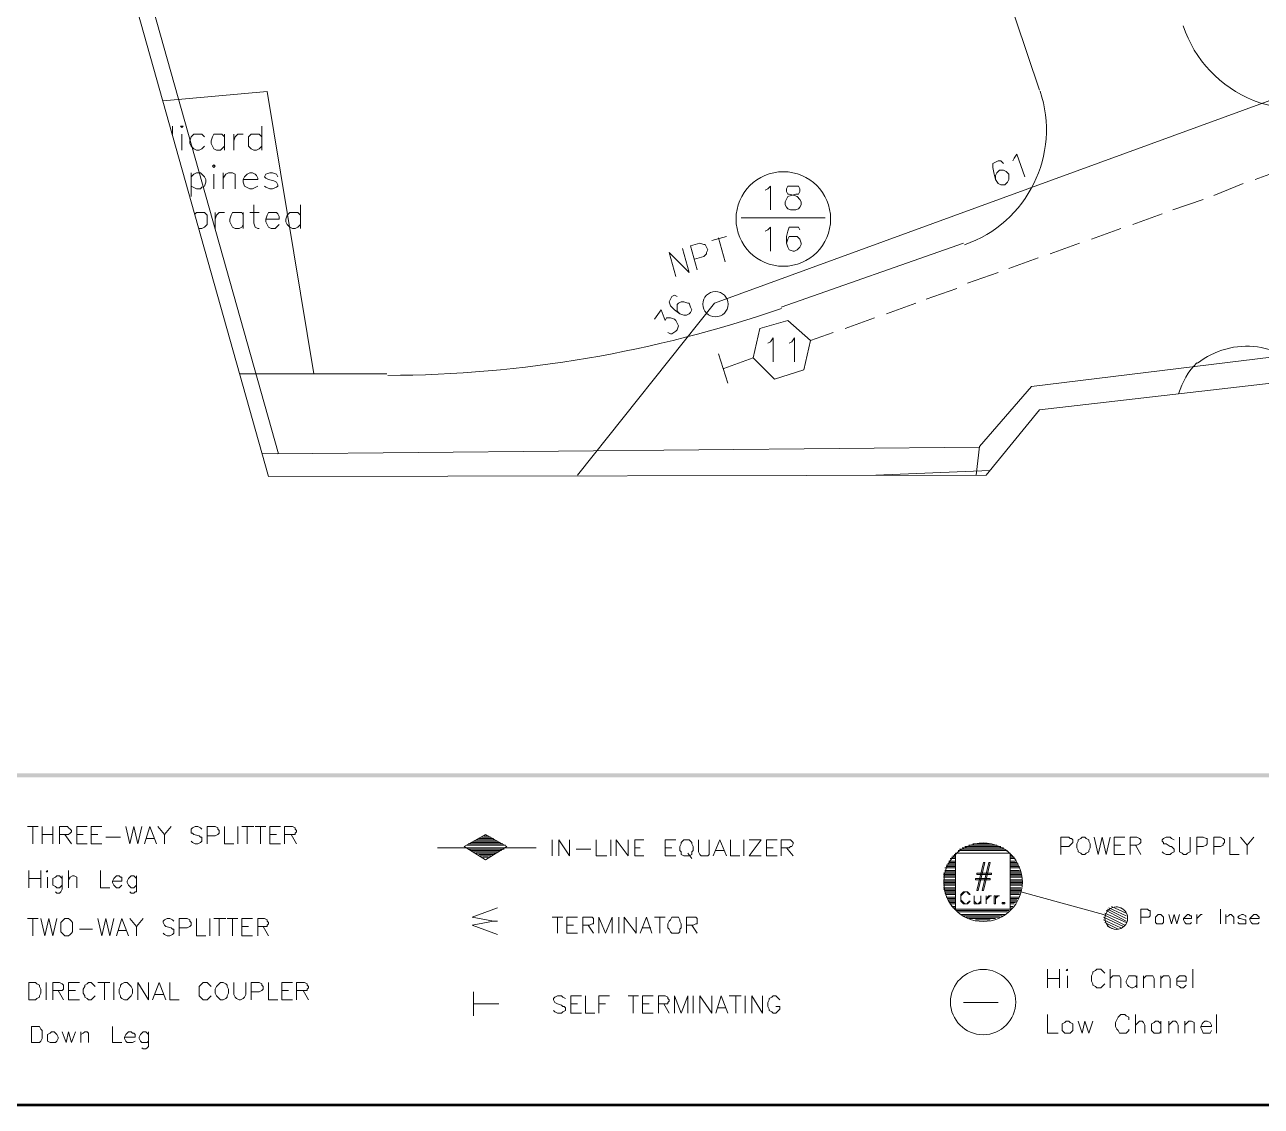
# Model space of a CAD drawing. Header units: millimetres. Extents: x 3.6 to 37.8, y 0.6 to 28.7.
# Drawn here: x 11.712 to 15.583, y 0.595 to 3.981 of the extents above; entities that cross this region are included whole.
import ezdxf

# ---------------------------------------------------------------- set-up
doc = ezdxf.new("R2010")
doc.units = ezdxf.units.MM
for name, color, linetype in [('PDF_Batangas$Geomap$BOUNDARY-NODE', 3, 'Continuous'), ('PDF_Batangas$Geomap$Passives-TapOffs', 7, 'Continuous'), ('PDF_Batangas$Geomap$POLE', 7, 'Continuous'), ('PDF_Batangas$Geomap$STRAND', 7, 'Continuous'), ('PDF_Batangas$Geomap$Symbols-SelfTerminating', 7, 'Continuous'), ('PDF_FRAME-TB', 7, 'Continuous')]:
    doc.layers.add(name, color=color, linetype=linetype)
for name, color, linetype, true_color in [('PDF_Batangas$Geomap$Cable-565', 23, 'Continuous', 0xdd8a6e), ('PDF_Batangas$Geomap$LOTS', 254, 'Continuous', 0xdcdcdc), ('PDF_Batangas$Geomap$ROAD', 8, 'Continuous', 0x808080), ('PDF_Batangas$Geomap$SDU', 157, 'Continuous', 0x396472), ('PDF_Batangas$Geomap$Symbols-EndOfLine', 15, 'Continuous', 0x954a4a)]:
    doc.layers.add(name, color=color, linetype=linetype, true_color=true_color)

msp = doc.modelspace()

# ---------------------------------------------------------------- linework, layer by layer
at = {"layer": 'PDF_Batangas$Geomap$BOUNDARY-NODE', "lineweight": 0}
for points in [[(12.5061, 2.6379), (8.4718, 16.9508), (11.8639, 19.3944), (11.8311, 19.4454)], [(14.6911, 2.5712), (14.7015, 2.6608), (14.8641, 2.8485), (20.7207, 3.5657), (22.8306, 6.0884), (29.5398, 7.625)], [(14.7015, 2.6587), (12.504, 2.6379), (12.4559, 2.6382)]]:
    msp.add_lwpolyline(points, dxfattribs=at)
at = {"layer": 'PDF_Batangas$Geomap$Cable-565', "lineweight": 13}
for points in [[(15.5647, 3.4969), (15.6564, 3.5302)], [(15.4354, 3.4468), (15.5271, 3.4844)], [(15.3061, 3.401), (15.402, 3.4343)], [(15.181, 3.3551), (15.2728, 3.3885)], [(15.0518, 3.3092), (15.1435, 3.3426)], [(14.9225, 3.2634), (15.0142, 3.2967)], [(14.7932, 3.2175), (14.885, 3.2509)], [(14.664, 3.1716), (14.7599, 3.205)], [(14.5347, 3.1216), (14.6306, 3.1549)], [(14.4096, 3.0757), (14.5014, 3.1091)], [(14.2803, 3.0299), (14.3721, 3.0632)], [(14.1719, 2.9923), (14.2428, 3.0173)]]:
    msp.add_lwpolyline(points, dxfattribs=at)
at = {"layer": 'PDF_Batangas$Geomap$LOTS', "lineweight": 0}
msp.add_lwpolyline([(12.6166, 2.8881), (12.4706, 3.7721), (12.145, 3.7423)], dxfattribs=at)
at = {"layer": 'PDF_Batangas$Geomap$Passives-TapOffs', "lineweight": 9}
msp.add_lwpolyline([(14.0593, 2.8714), (13.9926, 2.9381), (14.0135, 3.0299), (14.101, 3.0549), (14.1719, 2.9923), (14.1511, 2.9006)], close=True, dxfattribs=at)
for points in [[(14.0385, 2.984), (14.0468, 2.9882), (14.0552, 3.0007), (14.0552, 2.9256)], [(14.1052, 2.984), (14.1136, 2.9882), (14.1219, 3.0007), (14.1219, 2.9256)]]:
    msp.add_lwpolyline(points, dxfattribs=at)
at = {"layer": 'PDF_Batangas$Geomap$POLE', "lineweight": 0}
for points in [[(13.8175, 3.2133), (13.7966, 3.2884), (13.8258, 3.2967), (13.8383, 3.2926), (13.8425, 3.2926), (13.8509, 3.2759), (13.8467, 3.2675), (13.8467, 3.2634), (13.8383, 3.255), (13.8092, 3.2467)], [(13.9092, 3.3176), (13.8634, 3.3051)], [(13.9051, 3.2383), (13.8842, 3.3134)], [(13.7508, 3.1925), (13.7299, 3.2675), (13.7925, 3.205), (13.7716, 3.28)]]:
    msp.add_lwpolyline(points, dxfattribs=at)
msp.add_circle((13.8743, 3.106), 0.0396, dxfattribs=at)
at = {"layer": 'PDF_Batangas$Geomap$ROAD', "lineweight": 0}
for points in [[(14.8891, 3.7763), (14.4722, 5.0147)], [(14.0802, 3.0966), (14.6515, 3.2967)], [(12.8459, 2.8881), (12.3856, 2.8881)], [(14.734, 2.5855), (14.3763, 2.5712)]]:
    msp.add_lwpolyline(points, dxfattribs=at)
for centre, radius, start, end in [((15.7007, 4.0984), 0.3815, 198.512, 297.8943), ((14.529, 3.6522), 0.3815, 289.1437, 18.512), ((12.836, 6.6796), 3.7966, 270.1923, 289.1437), ((15.5381, 2.7265), 0.2481, 36.2478, 128.4357), ((15.5465, 2.7598), 0.2314, 135.2856, 163.4947)]:
    msp.add_arc(centre, radius, start, end, dxfattribs=at)
at = {"layer": 'PDF_Batangas$Geomap$SDU', "lineweight": 0}
for points in [[(12.1746, 3.6371), (12.1746, 3.6637)], [(12.454, 3.5886), (12.454, 3.6637)], [(12.2038, 3.5886), (12.2038, 3.6386)], [(12.2747, 3.6011), (12.2663, 3.5928), (12.258, 3.5886), (12.2496, 3.5886), (12.2413, 3.5928), (12.233, 3.6011), (12.2288, 3.6095), (12.2288, 3.6178), (12.233, 3.6303), (12.2413, 3.6386), (12.2663, 3.6386), (12.2747, 3.6303)], [(12.3372, 3.6011), (12.3247, 3.5886), (12.3122, 3.5886), (12.3039, 3.5928), (12.2955, 3.6095), (12.2955, 3.6178), (12.2997, 3.6303), (12.3039, 3.6386), (12.3289, 3.6386), (12.3372, 3.6303)], [(12.3372, 3.5886), (12.3372, 3.6386)], [(12.3664, 3.5886), (12.3664, 3.6386)], [(12.3664, 3.6178), (12.3706, 3.6303), (12.3789, 3.6386), (12.3956, 3.6386)], [(12.454, 3.6011), (12.4456, 3.5928), (12.4373, 3.5886), (12.4289, 3.5886), (12.4206, 3.5928), (12.4123, 3.6011), (12.4123, 3.6303), (12.4206, 3.6386), (12.4456, 3.6386), (12.454, 3.6303)], [(12.233, 3.4427), (12.233, 3.5177)], [(12.233, 3.5052), (12.2413, 3.5136), (12.2496, 3.5177), (12.2622, 3.5177), (12.2747, 3.5052), (12.2788, 3.4969), (12.2788, 3.4885), (12.2747, 3.476), (12.2663, 3.4719), (12.2622, 3.4677), (12.2496, 3.4677), (12.233, 3.476)], [(12.3039, 3.4677), (12.3039, 3.5136)], [(12.333, 3.4677), (12.333, 3.5177)], [(12.333, 3.501), (12.3414, 3.5136), (12.3497, 3.5177), (12.3622, 3.5177), (12.3706, 3.5136), (12.3706, 3.4677)], [(12.4415, 3.476), (12.4248, 3.4677), (12.4164, 3.4677), (12.3998, 3.476), (12.3956, 3.4885), (12.3956, 3.4969), (12.3998, 3.5052), (12.4081, 3.5136), (12.4164, 3.5177), (12.4248, 3.5177), (12.4331, 3.5136), (12.4373, 3.5094), (12.4415, 3.501), (12.4415, 3.4969), (12.3956, 3.4969)], [(12.4623, 3.476), (12.4665, 3.4719), (12.479, 3.4677), (12.4873, 3.4677), (12.4998, 3.4719), (12.504, 3.476), (12.504, 3.4802), (12.4998, 3.4885), (12.4915, 3.4927), (12.4748, 3.4969), (12.4665, 3.501), (12.4623, 3.5052), (12.4665, 3.5136), (12.479, 3.5177), (12.4873, 3.5177), (12.4998, 3.5136), (12.504, 3.5052)], [(12.4456, 3.3426), (12.4415, 3.3426), (12.4331, 3.3468), (12.4289, 3.3593), (12.4289, 3.4176)], [(12.5749, 3.3426), (12.5749, 3.4176)], [(12.2448, 3.3878), (12.2496, 3.3926), (12.2747, 3.3926), (12.283, 3.3843), (12.283, 3.3551), (12.2747, 3.3468), (12.2663, 3.3426), (12.2575, 3.3426)], [(12.308, 3.3426), (12.308, 3.3926)], [(12.308, 3.3718), (12.3122, 3.3843), (12.3205, 3.3926), (12.3372, 3.3926)], [(12.3956, 3.3551), (12.3914, 3.3468), (12.3831, 3.3426), (12.3706, 3.3426), (12.3622, 3.3468), (12.3539, 3.3634), (12.3539, 3.3718), (12.3581, 3.3843), (12.3622, 3.3926), (12.3914, 3.3926), (12.3956, 3.3843)], [(12.3956, 3.3426), (12.3956, 3.3926)], [(12.4456, 3.3926), (12.4164, 3.3926)], [(12.5082, 3.3551), (12.4957, 3.3426), (12.4832, 3.3426), (12.4748, 3.3468), (12.4665, 3.3634), (12.4665, 3.3718), (12.4706, 3.3843), (12.4748, 3.3926), (12.4998, 3.3926), (12.504, 3.3885), (12.5082, 3.3801), (12.5082, 3.3718), (12.4665, 3.3718)], [(12.5749, 3.3551), (12.5665, 3.3468), (12.5582, 3.3426), (12.5499, 3.3426), (12.5415, 3.3468), (12.5332, 3.3551), (12.529, 3.3634), (12.529, 3.3718), (12.5332, 3.3843), (12.5415, 3.3926), (12.5665, 3.3926), (12.5749, 3.3843)]]:
    msp.add_lwpolyline(points, dxfattribs=at)
for points in [[(12.1996, 3.6637), (12.2079, 3.6637), (12.2038, 3.6595)], [(12.2997, 3.5386), (12.3039, 3.5427), (12.308, 3.5386), (12.3039, 3.5344)]]:
    msp.add_lwpolyline(points, close=True, dxfattribs=at)
at = {"layer": 'PDF_Batangas$Geomap$STRAND', "color": 254, "lineweight": 0, "true_color": 0xdcdcdc}
msp.add_lwpolyline([(16.8323, 10.3604), (17.316, 8.7258), (17.5954, 7.7793), (18.1458, 5.9195), (17.6496, 5.3358), (16.9115, 4.5894), (15.7565, 3.7971), (13.8717, 3.1091), (13.4422, 2.5712)], dxfattribs=at)
at = {"layer": 'PDF_Batangas$Geomap$STRAND', "lineweight": 0}
for points in [[(14.8057, 3.5553), (14.8099, 3.5636), (14.8183, 3.5761), (14.8433, 3.5052)], [(14.7515, 3.4969), (14.7474, 3.5136), (14.7432, 3.5344), (14.7432, 3.5469), (14.7599, 3.5553), (14.7682, 3.5553), (14.7766, 3.5469)], [(13.7633, 3.0757), (13.7466, 3.0882), (13.7341, 3.1007), (13.7299, 3.1133), (13.7383, 3.1299), (13.7466, 3.1341), (13.755, 3.1299)], [(13.6841, 3.059), (13.7049, 3.0882), (13.7174, 3.0549), (13.7216, 3.0632), (13.7341, 3.0632), (13.7466, 3.059), (13.7508, 3.0549), (13.7591, 3.0382), (13.755, 3.0257), (13.7508, 3.0215), (13.7383, 3.0132), (13.7341, 3.0132), (13.7258, 3.0173)]]:
    msp.add_lwpolyline(points, dxfattribs=at)
for points in [[(14.7515, 3.5094), (14.7557, 3.5177), (14.764, 3.5261), (14.7766, 3.5261), (14.7849, 3.5219), (14.7932, 3.5136), (14.7932, 3.4969), (14.7891, 3.4885), (14.7807, 3.4802), (14.7682, 3.4802), (14.7599, 3.4844), (14.7515, 3.4969)], [(13.755, 3.0841), (13.755, 3.1049), (13.7591, 3.1091), (13.7675, 3.1133), (13.7758, 3.1133), (13.7883, 3.1091), (13.7925, 3.1091), (13.7966, 3.0966), (13.8008, 3.0882), (13.7966, 3.0799), (13.7925, 3.0757), (13.7841, 3.0716), (13.7758, 3.0716), (13.7633, 3.0757)]]:
    msp.add_lwpolyline(points, close=True, dxfattribs=at)
at = {"layer": 'PDF_Batangas$Geomap$Symbols-EndOfLine', "lineweight": 0}
for points in [[(14.0302, 3.4635), (14.0385, 3.4677), (14.0468, 3.476), (14.0468, 3.401)], [(14.2178, 3.376), (13.9551, 3.376)], [(14.0302, 3.3343), (14.0385, 3.3384), (14.0468, 3.3468), (14.0468, 3.2717)], [(14.0969, 3.2967), (14.0969, 3.3176), (14.101, 3.3343), (14.1052, 3.3468), (14.1344, 3.3468), (14.1386, 3.3384)]]:
    msp.add_lwpolyline(points, dxfattribs=at)
for points in [[(14.101, 3.476), (14.1344, 3.476), (14.1386, 3.4677), (14.1386, 3.4593), (14.1344, 3.451), (14.1261, 3.451), (14.101, 3.4427), (14.0927, 3.426), (14.0927, 3.4176), (14.0969, 3.4093), (14.101, 3.4051), (14.1094, 3.401), (14.1261, 3.401), (14.1344, 3.4051), (14.1386, 3.4093), (14.1427, 3.4176), (14.1427, 3.426), (14.1386, 3.4343), (14.1302, 3.4427), (14.1219, 3.4468), (14.1052, 3.451), (14.101, 3.451), (14.0969, 3.4593), (14.0969, 3.4677)], [(14.101, 3.3092), (14.1052, 3.3176), (14.1302, 3.3176), (14.1386, 3.3092), (14.1427, 3.2967), (14.1427, 3.2926), (14.1386, 3.2842), (14.1302, 3.2759), (14.1219, 3.2717), (14.1177, 3.2717), (14.1052, 3.2759), (14.101, 3.2842), (14.0969, 3.2967)]]:
    msp.add_lwpolyline(points, close=True, dxfattribs=at)
msp.add_circle((14.087, 3.3728), 0.148, dxfattribs=at)
at = {"layer": 'PDF_Batangas$Geomap$Symbols-SelfTerminating', "lineweight": 9}
for points in [[(13.9134, 2.8589), (13.8842, 2.9506)], [(13.9009, 2.9048), (13.9926, 2.9381)]]:
    msp.add_lwpolyline(points, dxfattribs=at)
at = {"layer": 'PDF_FRAME-TB', "lineweight": 0, "const_width": 0.00834}
msp.add_lwpolyline([(37.7648, 0.5988), (37.7648, 28.6993), (3.5681, 28.6993), (3.5681, 0.5988)], close=True, dxfattribs=at)
at = {"layer": 'PDF_FRAME-TB', "color": 254, "lineweight": 0, "true_color": 0xdcdcdc}
msp.add_lwpolyline([(32.0772, 12.0492), (27.6864, 10.7357), (25.7766, 14.3509), (23.6583, 11.1694), (22.9494, 11.6572), (26.8065, 17.2573), (30.8888, 23.166), (28.4202, 27.8737), (16.5279, 23.8748), (11.8327, 19.4465), (8.4176, 16.9779), (12.4748, 2.567), (14.7224, 2.5712), (14.8891, 2.7755), (20.7603, 3.451), (22.9161, 5.9821), (29.5419, 7.5333), (33.4199, 8.7675)], close=True, dxfattribs=at)
at = {"layer": 'PDF_FRAME-TB', "color": 8, "lineweight": 0, "true_color": 0x808080}
for points in [[(11.7201, 1.4703), (11.7534, 1.4703)], [(11.7368, 1.4703), (11.7368, 1.4161)], [(11.7659, 1.4703), (11.7659, 1.4161)], [(11.7659, 1.4453), (11.7993, 1.4453)], [(11.7993, 1.4703), (11.7993, 1.4161)], [(11.8201, 1.4161), (11.8201, 1.4703), (11.8452, 1.4703), (11.8493, 1.4662), (11.8535, 1.462), (11.8577, 1.4578), (11.8577, 1.4537), (11.8535, 1.4495), (11.8493, 1.4453), (11.8452, 1.4453), (11.8201, 1.4453)], [(11.8368, 1.4453), (11.8577, 1.4161)], [(11.9077, 1.4161), (11.8744, 1.4161), (11.8744, 1.4703), (11.9077, 1.4703)], [(11.8744, 1.4453), (11.8952, 1.4453)], [(11.9536, 1.4161), (11.9202, 1.4161), (11.9202, 1.4703), (11.9536, 1.4703)], [(11.9202, 1.4453), (11.9411, 1.4453)], [(11.9661, 1.437), (12.012, 1.437)], [(12.0286, 1.4703), (12.0412, 1.4161), (12.0537, 1.4703), (12.0662, 1.4161), (12.0787, 1.4703)], [(12.087, 1.4161), (12.1037, 1.4703), (12.1245, 1.4161)], [(12.0912, 1.4328), (12.1162, 1.4328)], [(12.1287, 1.4703), (12.1496, 1.4453), (12.1496, 1.4161)], [(12.1704, 1.4703), (12.1496, 1.4453)], [(12.2663, 1.462), (12.2622, 1.4662), (12.2538, 1.4703), (12.2455, 1.4703), (12.2371, 1.4662), (12.233, 1.462), (12.233, 1.4578), (12.233, 1.4495), (12.2371, 1.4495), (12.2413, 1.4453), (12.258, 1.4411), (12.2622, 1.437), (12.2663, 1.437), (12.2663, 1.4328), (12.2663, 1.4245), (12.2622, 1.4203), (12.2538, 1.4161), (12.2455, 1.4161), (12.2371, 1.4203), (12.233, 1.4245)], [(12.283, 1.4161), (12.283, 1.4703), (12.308, 1.4703), (12.3164, 1.4662), (12.3164, 1.462), (12.3205, 1.4578), (12.3205, 1.4495), (12.3164, 1.4453), (12.308, 1.4411), (12.283, 1.4411)], [(12.3372, 1.4703), (12.3372, 1.4161), (12.3664, 1.4161)], [(12.3789, 1.4703), (12.3789, 1.4161)], [(12.3914, 1.4703), (12.4289, 1.4703)], [(12.4081, 1.4703), (12.4081, 1.4161)], [(12.4331, 1.4703), (12.4665, 1.4703)], [(12.4498, 1.4703), (12.4498, 1.4161)], [(12.5123, 1.4161), (12.479, 1.4161), (12.479, 1.4703), (12.5123, 1.4703)], [(12.479, 1.4453), (12.4998, 1.4453)], [(12.5249, 1.4161), (12.5249, 1.4703), (12.5499, 1.4703), (12.5582, 1.4662), (12.5582, 1.462), (12.5624, 1.4578), (12.5624, 1.4537), (12.5582, 1.4495), (12.5582, 1.4453), (12.5499, 1.4453), (12.5249, 1.4453)], [(12.5457, 1.4453), (12.5624, 1.4161)], [(13.1336, 1.4328), (13.1795, 1.4328)], [(13.142, 1.437), (13.1712, 1.437)], [(13.1503, 1.4411), (13.1628, 1.4411)], [(14.9559, 1.3828), (14.9559, 1.437), (14.9809, 1.437), (14.9851, 1.4328), (14.9892, 1.4328), (14.9934, 1.4286), (14.9934, 1.4203), (14.9892, 1.4161), (14.9851, 1.412), (14.9809, 1.4078), (14.9559, 1.4078)], [(15.0601, 1.437), (15.0726, 1.3828), (15.0851, 1.437), (15.0976, 1.3828), (15.1101, 1.437)], [(15.156, 1.3828), (15.1227, 1.3828), (15.1227, 1.437), (15.156, 1.437)], [(15.1727, 1.3828), (15.1727, 1.437), (15.1935, 1.437), (15.2019, 1.4328), (15.2061, 1.4286), (15.2061, 1.4203), (15.2019, 1.4161), (15.1935, 1.412), (15.1727, 1.412)], [(15.3103, 1.4286), (15.302, 1.4328), (15.2978, 1.437), (15.2853, 1.437), (15.2769, 1.4328), (15.2728, 1.4286), (15.2728, 1.4245), (15.2769, 1.4203), (15.2769, 1.4161), (15.2853, 1.4161), (15.2978, 1.4078), (15.302, 1.4078), (15.3061, 1.4036), (15.3103, 1.3995), (15.3103, 1.3911), (15.302, 1.3869), (15.2978, 1.3828), (15.2853, 1.3828), (15.2769, 1.3869), (15.2728, 1.3911)], [(15.327, 1.437), (15.327, 1.3995), (15.327, 1.3911), (15.3353, 1.3869), (15.3395, 1.3828), (15.3478, 1.3828), (15.352, 1.3869), (15.3603, 1.3911), (15.3603, 1.3995), (15.3603, 1.437)], [(15.3812, 1.3828), (15.3812, 1.437), (15.402, 1.437), (15.4104, 1.4328), (15.4145, 1.4328), (15.4145, 1.4286), (15.4145, 1.4203), (15.4145, 1.4161), (15.4104, 1.412), (15.402, 1.4078), (15.3812, 1.4078)], [(15.4354, 1.3828), (15.4354, 1.437), (15.4562, 1.437), (15.4646, 1.4328), (15.4688, 1.4286), (15.4688, 1.4203), (15.4646, 1.4161), (15.4646, 1.412), (15.4562, 1.4078), (15.4354, 1.4078)], [(15.4854, 1.437), (15.4854, 1.3828), (15.5146, 1.3828)], [(15.5188, 1.437), (15.5396, 1.412), (15.5396, 1.3828)], [(15.5605, 1.437), (15.5396, 1.412)], [(13.0044, 1.4036), (13.3129, 1.4036)], [(13.0919, 1.4036), (13.2212, 1.4036)], [(13.0961, 1.412), (13.217, 1.412)], [(13.1003, 1.4161), (13.2087, 1.4161)], [(13.1003, 1.3995), (13.2129, 1.3995)], [(13.1086, 1.4203), (13.2004, 1.4203)], [(13.1086, 1.3953), (13.2045, 1.3953)], [(13.117, 1.4245), (13.192, 1.4245)], [(13.1253, 1.4286), (13.1837, 1.4286)], [(13.363, 1.4286), (13.363, 1.3786)], [(13.3838, 1.3786), (13.3838, 1.4286), (13.4172, 1.3786), (13.4172, 1.4286)], [(13.438, 1.3995), (13.4839, 1.3995)], [(13.5006, 1.4286), (13.5006, 1.3786), (13.5339, 1.3786)], [(13.5465, 1.4286), (13.5465, 1.3786)], [(13.5631, 1.3786), (13.5631, 1.4286), (13.6007, 1.3786), (13.6007, 1.4286)], [(13.6507, 1.3786), (13.6215, 1.3786), (13.6215, 1.4286), (13.6507, 1.4286)], [(13.6215, 1.4036), (13.6382, 1.4036)], [(13.7508, 1.3786), (13.7174, 1.3786), (13.7174, 1.4286), (13.7508, 1.4286)], [(13.7174, 1.4036), (13.7383, 1.4036)], [(13.8217, 1.4286), (13.8217, 1.3911), (13.8258, 1.3828), (13.83, 1.3786), (13.8383, 1.3786), (13.8425, 1.3786), (13.8509, 1.3786), (13.855, 1.3828), (13.855, 1.3911), (13.855, 1.4286)], [(13.8675, 1.3786), (13.8884, 1.4286), (13.9092, 1.3786)], [(13.8759, 1.3953), (13.9009, 1.3953)], [(13.9217, 1.4286), (13.9217, 1.3786), (13.9509, 1.3786)], [(13.9634, 1.4286), (13.9634, 1.3786)], [(14.0177, 1.3786), (13.9801, 1.3786), (14.0177, 1.4286), (13.9801, 1.4286)], [(14.0677, 1.3786), (14.0343, 1.3786), (14.0343, 1.4286), (14.0677, 1.4286)], [(14.0343, 1.4036), (14.0552, 1.4036)], [(14.0802, 1.3786), (14.0802, 1.4286), (14.1052, 1.4286), (14.1094, 1.4286), (14.1136, 1.4245), (14.1177, 1.4203), (14.1177, 1.4161), (14.1136, 1.4078), (14.1094, 1.4078), (14.1052, 1.4036), (14.0802, 1.4036)], [(14.0969, 1.4036), (14.1177, 1.3786)], [(14.6348, 1.3953), (14.7891, 1.3953)], [(14.639, 1.3995), (14.7807, 1.3995)], [(14.6473, 1.4036), (14.7766, 1.4036)], [(14.6556, 1.4078), (14.7682, 1.4078)], [(14.6681, 1.412), (14.7557, 1.412)], [(14.6807, 1.4161), (14.739, 1.4161)], [(15.1227, 1.412), (15.1435, 1.412)], [(15.1894, 1.412), (15.2061, 1.3828)], [(13.117, 1.3911), (13.1962, 1.3911)], [(13.1253, 1.3869), (13.1879, 1.3869)], [(13.1336, 1.3828), (13.1795, 1.3828)], [(13.1378, 1.3786), (13.1712, 1.3786)], [(13.1462, 1.3744), (13.1628, 1.3744)], [(13.7883, 1.3869), (13.8008, 1.3703)], [(14.6056, 1.3619), (14.6264, 1.3619)], [(14.6056, 1.3578), (14.6264, 1.3578)], [(14.6098, 1.3703), (14.6264, 1.3703)], [(14.6139, 1.3744), (14.6264, 1.3744)], [(14.6181, 1.3786), (14.6264, 1.3786)], [(14.6223, 1.3828), (14.6264, 1.3828)], [(14.6264, 1.3869), (14.7932, 1.3869)], [(14.7974, 1.3828), (14.8016, 1.3828)], [(14.7974, 1.3786), (14.8057, 1.3786)], [(14.7974, 1.3744), (14.8099, 1.3744)], [(14.7974, 1.3703), (14.8099, 1.3703)], [(14.7974, 1.3619), (14.8141, 1.3619)], [(14.7974, 1.3578), (14.8183, 1.3578)], [(11.7242, 1.3327), (11.7242, 1.2785)], [(11.7618, 1.3327), (11.7618, 1.2785)], [(11.8493, 1.3327), (11.8493, 1.2785)], [(11.9494, 1.3327), (11.9494, 1.2785), (11.9786, 1.2785)], [(14.5889, 1.3244), (14.6264, 1.3244)], [(14.5889, 1.3202), (14.6264, 1.3202)], [(14.5931, 1.3411), (14.6264, 1.3411)], [(14.5931, 1.3327), (14.6264, 1.3327)], [(14.5931, 1.3286), (14.6264, 1.3286)], [(14.5973, 1.3494), (14.6264, 1.3494)], [(14.5973, 1.3452), (14.6264, 1.3452)], [(14.6014, 1.3536), (14.6264, 1.3536)], [(14.7974, 1.3536), (14.8224, 1.3536)], [(14.7974, 1.3494), (14.8224, 1.3494)], [(14.7974, 1.3452), (14.8266, 1.3452)], [(14.7974, 1.3411), (14.8266, 1.3411)], [(14.7974, 1.3327), (14.8266, 1.3327)], [(14.7974, 1.3286), (14.8308, 1.3286)], [(14.7974, 1.3244), (14.8308, 1.3244)], [(14.7974, 1.3202), (14.8308, 1.3202)], [(11.7242, 1.3077), (11.7618, 1.3077)], [(11.7826, 1.3119), (11.7826, 1.2785)], [(11.8285, 1.3077), (11.8243, 1.3119), (11.8201, 1.3161), (11.8118, 1.3161), (11.8076, 1.3119), (11.7993, 1.3077), (11.7993, 1.2994), (11.7993, 1.2952), (11.7993, 1.2869), (11.8076, 1.2827), (11.8118, 1.2785), (11.8201, 1.2785), (11.8243, 1.2827), (11.8285, 1.2869)], [(11.8285, 1.3161), (11.8285, 1.2744), (11.8243, 1.266), (11.8201, 1.2618), (11.8118, 1.2618), (11.8076, 1.266)], [(11.8493, 1.3035), (11.8535, 1.3119), (11.8618, 1.3161), (11.866, 1.3161), (11.8744, 1.3119), (11.8744, 1.3035), (11.8744, 1.2785)], [(11.9869, 1.2994), (12.0161, 1.2994), (12.0161, 1.3035), (12.0161, 1.3119), (12.012, 1.3119), (12.0078, 1.3161), (11.9995, 1.3161), (11.9953, 1.3119), (11.9911, 1.3077), (11.9869, 1.2994), (11.9869, 1.2952), (11.9911, 1.2869), (11.9953, 1.2827), (11.9995, 1.2785), (12.0078, 1.2785), (12.012, 1.2827), (12.0161, 1.2869)], [(12.062, 1.3077), (12.0578, 1.3119), (12.0537, 1.3161), (12.0453, 1.3161), (12.0412, 1.3119), (12.037, 1.3077), (12.0328, 1.2994), (12.0328, 1.2952), (12.037, 1.2869), (12.0412, 1.2827), (12.0453, 1.2785), (12.0537, 1.2785), (12.0578, 1.2827), (12.062, 1.2869)], [(12.062, 1.3161), (12.062, 1.2744), (12.062, 1.266), (12.0578, 1.266), (12.0537, 1.2618), (12.0453, 1.2618), (12.0412, 1.266)], [(14.5889, 1.3161), (14.6264, 1.3161)], [(14.5889, 1.3119), (14.6264, 1.3119)], [(14.5889, 1.3035), (14.6264, 1.3035)], [(14.5889, 1.2994), (14.6264, 1.2994)], [(14.5889, 1.2952), (14.6264, 1.2952)], [(14.5889, 1.291), (14.6264, 1.291)], [(14.5889, 1.2869), (14.6264, 1.2869)], [(14.5889, 1.2785), (14.6264, 1.2785)], [(14.7974, 1.3161), (14.8349, 1.3161)], [(14.7974, 1.3119), (14.8349, 1.3119)], [(14.7974, 1.3035), (14.8349, 1.3035)], [(14.7974, 1.2994), (14.8349, 1.2994)], [(14.7974, 1.2952), (14.8349, 1.2952)], [(14.7974, 1.291), (14.8349, 1.291)], [(14.7974, 1.2869), (14.8349, 1.2869)], [(14.7974, 1.2785), (14.8308, 1.2785)], [(14.5889, 1.2744), (14.6264, 1.2744)], [(14.5931, 1.2702), (14.6264, 1.2702)], [(14.5931, 1.266), (14.6264, 1.266)], [(14.5931, 1.2618), (14.6264, 1.2618)], [(14.5973, 1.2577), (14.6264, 1.2577)], [(14.5973, 1.2493), (14.6264, 1.2493)], [(14.6014, 1.2452), (14.6264, 1.2452)], [(14.6014, 1.241), (14.6264, 1.241)], [(14.7974, 1.2744), (14.8308, 1.2744)], [(14.7974, 1.2702), (14.8308, 1.2702)], [(14.7974, 1.266), (14.8308, 1.266), (15.0893, 1.1951), (15.156, 1.1618)], [(14.7974, 1.2618), (14.8266, 1.2618)], [(14.7974, 1.2577), (14.8266, 1.2577)], [(14.7974, 1.2493), (14.8266, 1.2493)], [(14.7974, 1.2452), (14.8224, 1.2452)], [(14.7974, 1.241), (14.8183, 1.241)], [(13.1795, 1.1743), (13.1128, 1.1868), (13.192, 1.216)], [(14.6056, 1.2368), (14.6264, 1.2368)], [(14.6098, 1.2327), (14.6264, 1.2327)], [(14.6098, 1.2285), (14.6264, 1.2285)], [(14.6139, 1.2201), (14.6264, 1.2201)], [(14.6181, 1.216), (14.6264, 1.216)], [(14.6223, 1.2118), (14.6264, 1.2118)], [(14.6306, 1.2076), (14.7932, 1.2076)], [(14.6348, 1.2035), (14.7891, 1.2035)], [(14.7974, 1.2368), (14.8183, 1.2368)], [(14.7974, 1.2327), (14.8141, 1.2327)], [(14.7974, 1.2285), (14.8099, 1.2285)], [(14.7974, 1.2201), (14.8057, 1.2201)], [(14.7974, 1.216), (14.8016, 1.216)], [(14.7974, 1.2118), (14.7974, 1.2118)], [(15.1602, 1.1743), (15.0976, 1.2076)], [(15.1602, 1.1826), (15.1018, 1.2118)], [(15.1602, 1.191), (15.106, 1.216)], [(15.1602, 1.1993), (15.1143, 1.2201)], [(15.1518, 1.2118), (15.131, 1.2201)], [(15.2061, 1.1659), (15.2061, 1.2118), (15.2269, 1.2118), (15.2311, 1.2076), (15.2352, 1.2076), (15.2352, 1.2035), (15.2352, 1.1951), (15.2352, 1.191), (15.2311, 1.1868), (15.2269, 1.1868), (15.2061, 1.1868)], [(15.4562, 1.2118), (15.4562, 1.1659)], [(11.7201, 1.1826), (11.7534, 1.1826)], [(11.7368, 1.1826), (11.7368, 1.1284)], [(11.7618, 1.1826), (11.7743, 1.1284), (11.7868, 1.1826), (11.7993, 1.1284), (11.8118, 1.1826)], [(11.9411, 1.1826), (11.9536, 1.1284), (11.9661, 1.1826), (11.9786, 1.1284), (11.9911, 1.1826)], [(11.9995, 1.1284), (12.0161, 1.1826), (12.037, 1.1284)], [(12.0412, 1.1826), (12.062, 1.1576), (12.062, 1.1284)], [(12.0828, 1.1826), (12.062, 1.1576)], [(12.1788, 1.1743), (12.1746, 1.1785), (12.1662, 1.1826), (12.1579, 1.1826), (12.1496, 1.1785), (12.1454, 1.1743), (12.1454, 1.1701), (12.1496, 1.1618), (12.1537, 1.1576), (12.1704, 1.1534), (12.1746, 1.1493), (12.1788, 1.1493), (12.1788, 1.1451), (12.1788, 1.1368), (12.1746, 1.1326), (12.1662, 1.1284), (12.1579, 1.1284), (12.1496, 1.1326), (12.1454, 1.1368)], [(12.1954, 1.1284), (12.1954, 1.1826), (12.2205, 1.1826), (12.2288, 1.1785), (12.2288, 1.1743), (12.233, 1.1701), (12.233, 1.1618), (12.2288, 1.1576), (12.2205, 1.1534), (12.1954, 1.1534)], [(12.2496, 1.1826), (12.2496, 1.1284), (12.2788, 1.1284)], [(12.2913, 1.1826), (12.2913, 1.1284)], [(12.3039, 1.1826), (12.3414, 1.1826)], [(12.3205, 1.1826), (12.3205, 1.1284)], [(12.3455, 1.1826), (12.3789, 1.1826)], [(12.3622, 1.1826), (12.3622, 1.1284)], [(12.4248, 1.1284), (12.3914, 1.1284), (12.3914, 1.1826), (12.4248, 1.1826)], [(12.4415, 1.1284), (12.4415, 1.1826), (12.4623, 1.1826), (12.4706, 1.1785), (12.4706, 1.1743), (12.4748, 1.1701), (12.4748, 1.1659), (12.4706, 1.1618), (12.4706, 1.1576), (12.4623, 1.1576), (12.4415, 1.1576)], [(13.192, 1.1326), (13.1128, 1.1618), (13.1795, 1.1743), (13.192, 1.1743)], [(13.363, 1.1868), (13.3963, 1.1868)], [(13.3797, 1.1868), (13.3797, 1.1368)], [(13.4422, 1.1368), (13.4089, 1.1368), (13.4089, 1.1868), (13.4422, 1.1868)], [(13.4089, 1.1618), (13.4297, 1.1618)], [(13.4589, 1.1368), (13.4589, 1.1868), (13.4797, 1.1868), (13.4881, 1.1868), (13.4923, 1.1826), (13.4923, 1.1785), (13.4923, 1.1743), (13.4923, 1.1659), (13.4881, 1.1659), (13.4797, 1.1618), (13.4589, 1.1618)], [(13.4756, 1.1618), (13.4923, 1.1368)], [(13.5089, 1.1368), (13.5089, 1.1868), (13.5298, 1.1368), (13.5506, 1.1868), (13.5506, 1.1368)], [(13.5715, 1.1868), (13.5715, 1.1368)], [(13.5882, 1.1368), (13.5882, 1.1868), (13.6257, 1.1368), (13.6257, 1.1868)], [(13.6382, 1.1368), (13.659, 1.1868), (13.6757, 1.1368)], [(13.6841, 1.1868), (13.7174, 1.1868)], [(13.7007, 1.1868), (13.7007, 1.1368)], [(13.7841, 1.1368), (13.7841, 1.1868), (13.805, 1.1868), (13.8133, 1.1868), (13.8175, 1.1826), (13.8175, 1.1785), (13.8175, 1.1743), (13.8175, 1.1659), (13.8133, 1.1659), (13.805, 1.1618), (13.7841, 1.1618)], [(13.8008, 1.1618), (13.8175, 1.1368)], [(14.6431, 1.1951), (14.7807, 1.1951)], [(14.6473, 1.191), (14.7724, 1.191)], [(14.6598, 1.1868), (14.764, 1.1868)], [(14.6681, 1.1826), (14.7515, 1.1826)], [(14.689, 1.1785), (14.7349, 1.1785)], [(15.1518, 1.1576), (15.0893, 1.1868)], [(15.1435, 1.1534), (15.0893, 1.1785)], [(15.1602, 1.1701), (15.0935, 1.1993)], [(15.1352, 1.1493), (15.0935, 1.1701)], [(15.2936, 1.1951), (15.302, 1.1659), (15.3103, 1.1951), (15.3186, 1.1659), (15.327, 1.1951)], [(15.3395, 1.1826), (15.3645, 1.1826), (15.3645, 1.1868), (15.3645, 1.191), (15.3603, 1.191), (15.3562, 1.1951), (15.352, 1.1951), (15.3478, 1.191), (15.3437, 1.1868), (15.3395, 1.1826), (15.3395, 1.1785), (15.3437, 1.1701), (15.3478, 1.1659), (15.352, 1.1659), (15.3562, 1.1659), (15.3603, 1.1659), (15.3645, 1.1701)], [(15.3812, 1.1951), (15.3812, 1.1659)], [(15.3812, 1.1826), (15.3854, 1.1868), (15.3895, 1.191), (15.3937, 1.1951), (15.3979, 1.1951)], [(15.4729, 1.1951), (15.4729, 1.1659)], [(15.4729, 1.1868), (15.4813, 1.191), (15.4854, 1.1951), (15.4896, 1.1951), (15.4938, 1.191), (15.4979, 1.1868), (15.4979, 1.1659)], [(15.5355, 1.1868), (15.5355, 1.191), (15.5271, 1.1951), (15.523, 1.1951), (15.5146, 1.191), (15.5104, 1.1868), (15.5146, 1.1826), (15.5188, 1.1826), (15.5313, 1.1785), (15.5355, 1.1785), (15.5355, 1.1743), (15.5355, 1.1701), (15.5355, 1.1659), (15.5271, 1.1659), (15.523, 1.1659), (15.5146, 1.1659), (15.5104, 1.1701)], [(15.548, 1.1826), (15.5772, 1.1826), (15.5772, 1.1868), (15.573, 1.191), (15.5688, 1.1951), (15.5605, 1.1951), (15.5563, 1.191), (15.5521, 1.1868), (15.548, 1.1826), (15.548, 1.1785), (15.5521, 1.1701), (15.5563, 1.1659), (15.5605, 1.1659), (15.5688, 1.1659), (15.573, 1.1659), (15.5772, 1.1701)], [(11.8827, 1.1493), (11.9244, 1.1493)], [(12.0036, 1.1451), (12.0286, 1.1451)], [(12.3914, 1.1576), (12.4123, 1.1576)], [(12.4581, 1.1576), (12.4748, 1.1284)], [(13.6465, 1.1534), (13.6716, 1.1534)], [(15.1227, 1.1493), (15.1018, 1.1576)], [(14.9142, 1.0242), (14.9142, 0.9658)], [(14.9517, 1.0242), (14.9517, 0.9658)], [(15.0935, 1.0117), (15.0893, 1.0158), (15.0851, 1.02), (15.081, 1.0242), (15.0684, 1.0242), (15.0643, 1.02), (15.0559, 1.0158), (15.0559, 1.0117), (15.0518, 1.0033), (15.0518, 0.9866), (15.0559, 0.9783), (15.0559, 0.9741), (15.0643, 0.97), (15.0684, 0.9658), (15.081, 0.9658), (15.0851, 0.97), (15.0893, 0.9741), (15.0935, 0.9783)], [(15.1101, 1.0242), (15.1101, 0.9658)], [(15.3687, 1.0242), (15.3687, 0.9658)], [(11.7785, 0.9825), (11.7785, 0.9283)], [(11.7993, 0.9283), (11.7993, 0.9825), (11.8201, 0.9825), (11.8285, 0.9783), (11.8327, 0.9741), (11.8327, 0.97), (11.8327, 0.9658), (11.8327, 0.9616), (11.8285, 0.9574), (11.8201, 0.9574), (11.7993, 0.9574)], [(11.8827, 0.9283), (11.8493, 0.9283), (11.8493, 0.9825), (11.8827, 0.9825)], [(11.9327, 0.97), (11.9286, 0.9741), (11.9244, 0.9783), (11.9202, 0.9825), (11.9119, 0.9825), (11.9077, 0.9783), (11.8994, 0.9741), (11.8994, 0.97), (11.8952, 0.9616), (11.8952, 0.9491), (11.8994, 0.9408), (11.8994, 0.9366), (11.9077, 0.9324), (11.9119, 0.9283), (11.9202, 0.9283), (11.9244, 0.9324), (11.9286, 0.9366), (11.9327, 0.9408)], [(11.9411, 0.9825), (11.9786, 0.9825)], [(11.9619, 0.9825), (11.9619, 0.9283)], [(11.9911, 0.9825), (11.9911, 0.9283)], [(12.0662, 0.9283), (12.0662, 0.9825), (12.0995, 0.9283), (12.0995, 0.9825)], [(12.112, 0.9283), (12.1329, 0.9825), (12.1537, 0.9283)], [(12.1662, 0.9825), (12.1662, 0.9283), (12.1954, 0.9283)], [(12.2955, 0.97), (12.2913, 0.9741), (12.2872, 0.9783), (12.283, 0.9825), (12.2705, 0.9825), (12.2663, 0.9783), (12.2622, 0.9741), (12.258, 0.97), (12.258, 0.9616), (12.258, 0.9491), (12.258, 0.9408), (12.2622, 0.9366), (12.2663, 0.9324), (12.2705, 0.9283), (12.283, 0.9283), (12.2872, 0.9324), (12.2913, 0.9366), (12.2955, 0.9408)], [(12.3664, 0.9825), (12.3664, 0.9449), (12.3706, 0.9366), (12.3747, 0.9324), (12.3831, 0.9283), (12.3872, 0.9283), (12.3956, 0.9324), (12.3998, 0.9366), (12.4039, 0.9449), (12.4039, 0.9825)], [(12.4206, 0.9283), (12.4206, 0.9825), (12.4456, 0.9825), (12.454, 0.9783), (12.454, 0.9741), (12.4581, 0.97), (12.4581, 0.9616), (12.454, 0.9574), (12.4456, 0.9533), (12.4206, 0.9533)], [(12.4748, 0.9825), (12.4748, 0.9283), (12.504, 0.9283)], [(12.5499, 0.9283), (12.5165, 0.9283), (12.5165, 0.9825), (12.5499, 0.9825)], [(12.5624, 0.9283), (12.5624, 0.9825), (12.5874, 0.9825), (12.5957, 0.9783), (12.5957, 0.9741), (12.5999, 0.97), (12.5999, 0.9658), (12.5957, 0.9616), (12.5957, 0.9574), (12.5874, 0.9574), (12.5624, 0.9574)], [(14.9142, 0.995), (14.9517, 0.995)], [(14.9767, 1.0033), (14.9767, 0.9658)], [(15.1101, 0.995), (15.1185, 1.0033), (15.1268, 1.0033), (15.1352, 1.0033), (15.1393, 1.0033), (15.1435, 0.995), (15.1435, 0.9658)], [(15.1935, 0.995), (15.1894, 1.0033), (15.181, 1.0033), (15.1769, 1.0033), (15.1685, 1.0033), (15.1644, 0.995), (15.1602, 0.9866), (15.1602, 0.9825), (15.1644, 0.9741), (15.1685, 0.97), (15.1769, 0.9658), (15.181, 0.9658), (15.1894, 0.97), (15.1935, 0.9741)], [(15.1935, 1.0033), (15.1935, 0.9658)], [(15.2144, 1.0033), (15.2144, 0.9658)], [(15.2144, 0.995), (15.2227, 1.0033), (15.2311, 1.0033), (15.2394, 1.0033), (15.2436, 1.0033), (15.2478, 0.995), (15.2478, 0.9658)], [(15.2686, 1.0033), (15.2686, 0.9658)], [(15.2686, 0.995), (15.2769, 1.0033), (15.2811, 1.0033), (15.2894, 1.0033), (15.2936, 1.0033), (15.2978, 0.995), (15.2978, 0.9658)], [(15.3186, 0.9866), (15.3478, 0.9866), (15.3478, 0.995), (15.3478, 0.9991), (15.3437, 1.0033), (15.3395, 1.0033), (15.3311, 1.0033), (15.327, 1.0033), (15.3186, 0.995), (15.3186, 0.9866), (15.3186, 0.9825), (15.3186, 0.9741), (15.327, 0.97), (15.3311, 0.9658), (15.3395, 0.9658), (15.3437, 0.97), (15.3478, 0.9741)], [(11.816, 0.9574), (11.8327, 0.9283)], [(11.8493, 0.9574), (11.8702, 0.9574)], [(12.1204, 0.9449), (12.1454, 0.9449)], [(12.5165, 0.9574), (12.5374, 0.9574)], [(12.5832, 0.9574), (12.5999, 0.9283)], [(13.117, 0.9533), (13.117, 0.8782)], [(13.4047, 0.9324), (13.3963, 0.9366), (13.3922, 0.9408), (13.3797, 0.9408), (13.3713, 0.9366), (13.3672, 0.9324), (13.3672, 0.9283), (13.3713, 0.9199), (13.3797, 0.9158), (13.3922, 0.9116), (13.3963, 0.9074), (13.4005, 0.9074), (13.4047, 0.9032), (13.4047, 0.8949), (13.3963, 0.8907), (13.3922, 0.8866), (13.3797, 0.8866), (13.3713, 0.8907), (13.3672, 0.8949)], [(13.4547, 0.8866), (13.4214, 0.8866), (13.4214, 0.9408), (13.4547, 0.9408)], [(13.4672, 0.9408), (13.4672, 0.8866), (13.4964, 0.8866)], [(13.5089, 0.8866), (13.5089, 0.9408), (13.5423, 0.9408)], [(13.6007, 0.9408), (13.634, 0.9408)], [(13.6173, 0.9408), (13.6173, 0.8866)], [(13.6799, 0.8866), (13.6465, 0.8866), (13.6465, 0.9408), (13.6799, 0.9408)], [(13.6966, 0.8866), (13.6966, 0.9408), (13.7174, 0.9408), (13.7258, 0.9366), (13.7258, 0.9324), (13.7299, 0.9283), (13.7299, 0.9241), (13.7258, 0.9199), (13.7258, 0.9158), (13.7174, 0.9158), (13.6966, 0.9158)], [(13.7466, 0.8866), (13.7466, 0.9408), (13.7675, 0.8866), (13.7883, 0.9408), (13.7883, 0.8866)], [(13.805, 0.9408), (13.805, 0.8866)], [(13.8258, 0.8866), (13.8258, 0.9408), (13.8634, 0.8866), (13.8634, 0.9408)], [(13.8759, 0.8866), (13.8926, 0.9408), (13.9134, 0.8866)], [(13.9176, 0.9408), (13.9551, 0.9408)], [(13.9384, 0.9408), (13.9384, 0.8866)], [(13.9676, 0.9408), (13.9676, 0.8866)], [(13.9885, 0.8866), (13.9885, 0.9408), (14.0218, 0.8866), (14.0218, 0.9408)], [(14.076, 0.9283), (14.0719, 0.9324), (14.0677, 0.9366), (14.0635, 0.9408), (14.0552, 0.9408), (14.051, 0.9366), (14.0427, 0.9324), (14.0427, 0.9283), (14.0385, 0.9199), (14.0385, 0.9074), (14.0427, 0.8991), (14.0427, 0.8949), (14.051, 0.8907), (14.0552, 0.8866), (14.0635, 0.8866), (14.0677, 0.8907), (14.0719, 0.8949), (14.076, 0.8991), (14.076, 0.9074), (14.0635, 0.9074)], [(13.117, 0.9158), (13.1962, 0.9158)], [(13.4214, 0.9158), (13.4422, 0.9158)], [(13.5089, 0.9158), (13.5298, 0.9158)], [(13.6465, 0.9158), (13.6674, 0.9158)], [(13.7133, 0.9158), (13.7299, 0.8866)], [(13.88, 0.9032), (13.9051, 0.9032)], [(14.7599, 0.9199), (14.6515, 0.9199)], [(14.9142, 0.8824), (14.9142, 0.824), (14.9475, 0.824)], [(15.0101, 0.8615), (15.0226, 0.824), (15.0309, 0.8615), (15.0434, 0.824), (15.0559, 0.8615)], [(15.1685, 0.8657), (15.1685, 0.8741), (15.1602, 0.8782), (15.156, 0.8824), (15.1435, 0.8824), (15.1393, 0.8782), (15.1352, 0.8741), (15.131, 0.8657), (15.1268, 0.8574), (15.1268, 0.8449), (15.131, 0.8365), (15.1352, 0.8324), (15.1393, 0.824), (15.1435, 0.824), (15.156, 0.824), (15.1602, 0.824), (15.1685, 0.8324), (15.1685, 0.8365)], [(15.1894, 0.8824), (15.1894, 0.824)], [(15.1894, 0.849), (15.1977, 0.8574), (15.2019, 0.8615), (15.2102, 0.8615), (15.2144, 0.8574), (15.2186, 0.849), (15.2186, 0.824)], [(15.2686, 0.8532), (15.2644, 0.8574), (15.2603, 0.8615), (15.2519, 0.8615), (15.2478, 0.8574), (15.2394, 0.8532), (15.2394, 0.8449), (15.2394, 0.8407), (15.2394, 0.8324), (15.2478, 0.824), (15.2519, 0.824), (15.2603, 0.824), (15.2644, 0.824), (15.2686, 0.8324)], [(15.2686, 0.8615), (15.2686, 0.824)], [(15.2936, 0.8615), (15.2936, 0.824)], [(15.2936, 0.849), (15.302, 0.8574), (15.3061, 0.8615), (15.3145, 0.8615), (15.3186, 0.8574), (15.3228, 0.849), (15.3228, 0.824)], [(15.3437, 0.8615), (15.3437, 0.824)], [(15.3437, 0.849), (15.352, 0.8574), (15.3562, 0.8615), (15.3645, 0.8615), (15.3728, 0.8574), (15.3728, 0.849), (15.3728, 0.824)], [(15.3937, 0.8449), (15.4271, 0.8449), (15.4271, 0.849), (15.4229, 0.8574), (15.4145, 0.8615), (15.4062, 0.8615), (15.402, 0.8574), (15.3979, 0.8532), (15.3937, 0.8449), (15.3937, 0.8407), (15.3979, 0.8324), (15.402, 0.824), (15.4062, 0.824), (15.4145, 0.824), (15.4229, 0.824), (15.4271, 0.8324)], [(15.4437, 0.8824), (15.4437, 0.824)], [(11.8285, 0.8282), (11.841, 0.7948), (11.8493, 0.8282), (11.8577, 0.7948), (11.8702, 0.8282)], [(11.8869, 0.8282), (11.8869, 0.7948)], [(11.8869, 0.8198), (11.8952, 0.824), (11.8994, 0.8282), (11.9077, 0.8282), (11.9119, 0.824), (11.9119, 0.8198), (11.9119, 0.7948)], [(11.9869, 0.8449), (11.9869, 0.7948), (12.0161, 0.7948)], [(12.0245, 0.8115), (12.0578, 0.8115), (12.0578, 0.8198), (12.0537, 0.824), (12.0495, 0.824), (12.0453, 0.8282), (12.037, 0.8282), (12.0328, 0.824), (12.0286, 0.8198), (12.0245, 0.8115), (12.0245, 0.8073), (12.0286, 0.799), (12.0328, 0.7948), (12.037, 0.7948), (12.0453, 0.7948), (12.0495, 0.7948), (12.0578, 0.799)], [(12.0995, 0.8198), (12.0954, 0.824), (12.0912, 0.8282), (12.0828, 0.8282), (12.0787, 0.824), (12.0745, 0.8198), (12.0703, 0.8115), (12.0703, 0.8073), (12.0745, 0.799), (12.0787, 0.7948), (12.0828, 0.7948), (12.0912, 0.7948), (12.0954, 0.7948), (12.0995, 0.799)], [(12.0995, 0.8282), (12.0995, 0.7865), (12.0995, 0.7823), (12.0954, 0.7781), (12.0912, 0.774), (12.0828, 0.774), (12.0787, 0.7781)]]:
    msp.add_lwpolyline(points, dxfattribs=at)
for points in [[(13.1545, 1.3661), (13.2212, 1.4078), (13.1545, 1.4453), (13.0878, 1.4078)], [(15.0226, 1.437), (15.0184, 1.4328), (15.0101, 1.4286), (15.0101, 1.4245), (15.0059, 1.4161), (15.0059, 1.4036), (15.0101, 1.3953), (15.0101, 1.3911), (15.0184, 1.3869), (15.0226, 1.3828), (15.0309, 1.3828), (15.0351, 1.3869), (15.0434, 1.3911), (15.0434, 1.3953), (15.0476, 1.4036), (15.0476, 1.4161), (15.0434, 1.4245), (15.0434, 1.4286), (15.0351, 1.4328), (15.0309, 1.437)], [(13.78, 1.4286), (13.7758, 1.4286), (13.7675, 1.4203), (13.7675, 1.4161), (13.7633, 1.4078), (13.7633, 1.3953), (13.7675, 1.3911), (13.7675, 1.3828), (13.7758, 1.3786), (13.78, 1.3786), (13.7883, 1.3786), (13.7925, 1.3786), (13.8008, 1.3828), (13.8008, 1.3911), (13.805, 1.3953), (13.805, 1.4078), (13.8008, 1.4161), (13.8008, 1.4203), (13.7925, 1.4286), (13.7883, 1.4286)], [(14.6264, 1.2118), (14.6264, 1.3869), (14.7974, 1.3869), (14.7974, 1.2118)], [(14.714, 1.3578), (14.6932, 1.2702), (14.6973, 1.2702), (14.7182, 1.3578)], [(14.7307, 1.3578), (14.7098, 1.2702), (14.714, 1.2702), (14.7349, 1.3578)], [(11.7785, 1.3286), (11.7826, 1.3286), (11.7826, 1.3327)], [(14.6932, 1.3202), (14.739, 1.3202), (14.739, 1.3244), (14.6932, 1.3244)], [(14.689, 1.3035), (14.7349, 1.3035), (14.7349, 1.3077), (14.689, 1.3077)], [(14.6723, 1.2368), (14.6681, 1.2368), (14.6681, 1.2327), (14.664, 1.2327), (14.664, 1.2285), (14.6556, 1.2285), (14.6515, 1.2327), (14.6473, 1.2368), (14.6431, 1.241), (14.6431, 1.2535), (14.6473, 1.2577), (14.6515, 1.2618), (14.6556, 1.266), (14.664, 1.266), (14.664, 1.2618), (14.6681, 1.2618), (14.6681, 1.2577), (14.6723, 1.2577), (14.6681, 1.2618), (14.664, 1.266), (14.6556, 1.266), (14.6515, 1.266), (14.6473, 1.2618), (14.6431, 1.2577), (14.6431, 1.2535), (14.6431, 1.241), (14.6431, 1.2368), (14.6473, 1.2327), (14.6515, 1.2285), (14.6556, 1.2285), (14.664, 1.2285), (14.6681, 1.2327)], [(14.7057, 1.2368), (14.7015, 1.2327), (14.6973, 1.2285), (14.6932, 1.2285), (14.689, 1.2327), (14.6848, 1.2368), (14.6848, 1.2535), (14.6848, 1.2368), (14.6848, 1.2285), (14.689, 1.2285), (14.6973, 1.2285), (14.7015, 1.2285)], [(14.7057, 1.2285), (14.7057, 1.2535)], [(14.7224, 1.2285), (14.7224, 1.2535)], [(14.739, 1.2535), (14.7349, 1.2535), (14.7307, 1.2493), (14.7265, 1.2452), (14.7224, 1.241), (14.7265, 1.2493), (14.7307, 1.2535), (14.7349, 1.2535)], [(14.7515, 1.2285), (14.7515, 1.2535), (14.7474, 1.2535), (14.7474, 1.2285)], [(14.764, 1.2535), (14.7599, 1.2535), (14.7557, 1.2493), (14.7515, 1.2452), (14.7515, 1.241), (14.7515, 1.2493), (14.7557, 1.2535), (14.7599, 1.2535)], [(14.7766, 1.2327), (14.7724, 1.2327), (14.7724, 1.2285), (14.7766, 1.2285), (14.7807, 1.2285), (14.7807, 1.2327), (14.7766, 1.2327), (14.7766, 1.2285)], [(11.8368, 1.1826), (11.8327, 1.1785), (11.8285, 1.1743), (11.8243, 1.1701), (11.8243, 1.1618), (11.8243, 1.1493), (11.8243, 1.1409), (11.8285, 1.1368), (11.8327, 1.1326), (11.8368, 1.1284), (11.8493, 1.1284), (11.8535, 1.1326), (11.8577, 1.1368), (11.8618, 1.1409), (11.8618, 1.1493), (11.8618, 1.1618), (11.8618, 1.1701), (11.8577, 1.1743), (11.8535, 1.1785), (11.8493, 1.1826)], [(13.7424, 1.1868), (13.7383, 1.1868), (13.7341, 1.1785), (13.7299, 1.1743), (13.7258, 1.1659), (13.7258, 1.1534), (13.7299, 1.1493), (13.7341, 1.1409), (13.7383, 1.1368), (13.7424, 1.1368), (13.7508, 1.1368), (13.7591, 1.1368), (13.7633, 1.1409), (13.7633, 1.1493), (13.7675, 1.1534), (13.7675, 1.1659), (13.7633, 1.1743), (13.7633, 1.1785), (13.7591, 1.1868), (13.7508, 1.1868)], [(15.2603, 1.1951), (15.2561, 1.191), (15.2519, 1.1868), (15.2519, 1.1826), (15.2519, 1.1785), (15.2519, 1.1701), (15.2561, 1.1659), (15.2603, 1.1659), (15.2686, 1.1659), (15.2728, 1.1659), (15.2769, 1.1701), (15.2769, 1.1785), (15.2769, 1.1826), (15.2769, 1.1868), (15.2728, 1.191), (15.2686, 1.1951)], [(14.9725, 1.02), (14.9767, 1.02), (14.9767, 1.0242)], [(11.7242, 0.9283), (11.7242, 0.9825), (11.7451, 0.9825), (11.7493, 0.9783), (11.7576, 0.9741), (11.7576, 0.97), (11.7618, 0.9616), (11.7618, 0.9491), (11.7576, 0.9408), (11.7576, 0.9366), (11.7493, 0.9324), (11.7451, 0.9283)], [(12.0245, 0.9825), (12.0161, 0.9783), (12.012, 0.9741), (12.012, 0.97), (12.0078, 0.9616), (12.0078, 0.9491), (12.012, 0.9408), (12.012, 0.9366), (12.0161, 0.9324), (12.0245, 0.9283), (12.0328, 0.9283), (12.037, 0.9324), (12.0412, 0.9366), (12.0453, 0.9408), (12.0495, 0.9491), (12.0495, 0.9616), (12.0453, 0.97), (12.0412, 0.9741), (12.037, 0.9783), (12.0328, 0.9825)], [(12.3247, 0.9825), (12.3205, 0.9783), (12.3164, 0.9741), (12.3122, 0.97), (12.308, 0.9616), (12.308, 0.9491), (12.3122, 0.9408), (12.3164, 0.9366), (12.3205, 0.9324), (12.3247, 0.9283), (12.333, 0.9283), (12.3414, 0.9324), (12.3455, 0.9366), (12.3455, 0.9408), (12.3497, 0.9491), (12.3497, 0.9616), (12.3455, 0.97), (12.3455, 0.9741), (12.3414, 0.9783), (12.333, 0.9825)], [(14.9725, 0.8615), (14.9684, 0.8574), (14.96, 0.8532), (14.96, 0.8449), (14.96, 0.8407), (14.96, 0.8324), (14.9684, 0.824), (14.9725, 0.824), (14.9809, 0.824), (14.9851, 0.824), (14.9934, 0.8324), (14.9934, 0.8407), (14.9934, 0.8449), (14.9934, 0.8532), (14.9851, 0.8574), (14.9809, 0.8615)], [(11.7326, 0.7948), (11.7326, 0.8449), (11.7493, 0.8449), (11.7576, 0.8449), (11.7618, 0.8365), (11.7659, 0.8324), (11.7659, 0.824), (11.7659, 0.8115), (11.7659, 0.8073), (11.7618, 0.799), (11.7576, 0.7948), (11.7493, 0.7948)], [(11.7951, 0.8282), (11.791, 0.824), (11.7826, 0.8198), (11.7826, 0.8115), (11.7826, 0.8073), (11.7826, 0.799), (11.791, 0.7948), (11.7951, 0.7948), (11.8035, 0.7948), (11.8076, 0.7948), (11.8118, 0.799), (11.816, 0.8073), (11.816, 0.8115), (11.8118, 0.8198), (11.8076, 0.824), (11.8035, 0.8282)]]:
    msp.add_lwpolyline(points, close=True, dxfattribs=at)
msp.add_lwpolyline([(14.8146, 0.9209, 1), (14.6103, 0.9209, 1)], format="xyb", close=True, dxfattribs=at)
for centre, radius in [((14.7125, 1.2962), 0.123), ((15.1295, 1.1836), 0.0354)]:
    msp.add_circle(centre, radius, dxfattribs=at)
at = {"layer": 'PDF_FRAME-TB', "transparency": 33554559}
for points in [[(3.5681, 1.6371), (3.5681, 1.6246), (37.7648, 1.6371)], [(3.5681, 1.6246), (37.7648, 1.6371), (37.7648, 1.6246)]]:
    msp.add_solid(points, dxfattribs=at)

doc.saveas('drawing.dxf')
